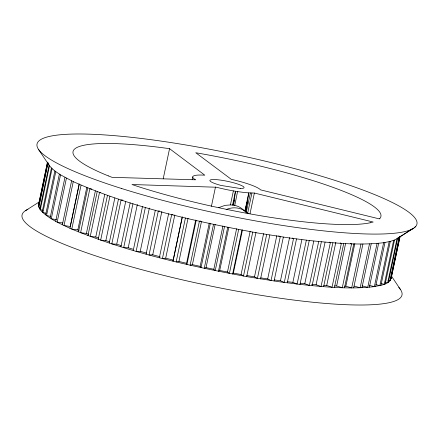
<?xml version="1.0" encoding="UTF-8"?>
<svg xmlns="http://www.w3.org/2000/svg" width="439" height="439" viewBox="0 0 439 439"><rect width="100%" height="100%" fill="white"/><g stroke="black" fill="none" stroke-linecap="round" stroke-linejoin="round"><path stroke-width="0.66" d="M243.788 210.33C241.093 207.466 237.439 205.825 233.619 205.106L235.48 191.25L233.383 190.899A34.955 5.526 11.9 0 1 216.394 187.233L131.974 184.523L136.425 186.01A157.321 24.88 11.9 0 0 370.17 222.782M245.61 212.141L248.787 192.864L254.373 193.039L373.172 222.019L370.165 222.782M182.295 216.839L173.004 261.123L182.256 217.217M245.368 211.79L247.36 201.506L244.918 211.088M391.259 277.662C389.821 284.9 380.009 285.207 374.374 286.612C349.642 289.575 324.64 286.914 299.991 284.412L279.78 281.838L247.898 276.822C188.199 265.886 128.462 252.37 72.161 229.268C61.965 224.609 51.374 220.065 42.89 212.553C40.432 210.347 37.661 207.021 38.835 203.493M234.761 205.414L237.543 191.574A34.955 5.526 11.9 0 0 248.787 192.864L244.896 211.077M38.599 204.695L47.489 162.101M38.391 149.26L49.486 165.794L40.306 209.721L42.94 210.292M49.486 165.794L52.049 168.625L42.89 212.553L46.177 213.228M38.698 204.179L47.533 162.271M38.72 206.528L47.972 162.622L38.824 207.082L40.783 207.537M39.828 209.096L49.08 165.185L48.334 163.725M42.182 211.889L51.434 167.978M45.629 214.863L54.88 170.958L52.049 168.625M54.88 170.958L55.786 171.654L46.534 215.565L50.452 216.312M50.123 218.013L59.375 174.102M55.786 171.654L60.533 174.837L51.281 218.748L56.499 219.67M55.693 221.311L64.945 177.4M66.415 178.179L57.163 222.09L62.909 223.028M62.354 224.746L71.606 180.835M60.533 174.837L73.264 181.636L64.012 225.547L70.218 226.469L79.19 183.892M69.966 228.285L79.218 184.375M81.039 185.192L71.787 229.103L77.829 229.904L79.02 230.404M77.829 229.904L86.801 187.327M78.482 231.913L87.734 188.002M88.683 234.322L86.406 233.427L95.378 190.85M87.943 235.6L97.195 191.689M98.512 238.015L95.768 236.994L104.74 194.417M98.215 239.321L107.467 195.415M109.904 196.266L100.652 240.177L105.854 240.588L109.547 241.829M105.854 240.588L114.826 198.011M109.218 243.063L118.47 199.152M122.898 200.107L121.06 200.003L111.802 243.914L116.719 244.194L125.691 201.611M120.906 246.795L130.158 202.884M132.946 203.729L123.694 247.64L128.215 247.777L132.973 249.215M128.215 247.777L137.33 204.53M133.237 250.482L142.488 206.577M145.386 207.411L136.134 251.322L140.239 251.322L146.708 253.138M140.239 251.322L149.353 208.075M146.077 254.121L155.329 210.21M163.209 178.788L169.558 148.673L161.42 147.586A157.321 24.88 11.9 0 0 108.274 175.869M159.533 210.983L158.303 211.033L149.051 254.944L152.739 254.801L161.848 211.554M168.609 213.771L159.357 257.677L160.065 256.738L152.739 254.801M172.999 214.451L171.698 214.561L162.446 258.472L165.695 258.192L174.81 214.945M192.183 179.688L192.748 177.01M185.428 217.985L176.176 261.891L178.942 261.474L186.57 263.285L186.921 264.437L196.173 220.532M178.942 261.474L188.057 218.232M186.57 263.285L195.684 220.038M200.519 220.998L199.388 221.272L190.131 265.183L192.403 264.635L201.512 221.388M211.422 206.286L215.489 186.992M210.276 223.703L201.024 267.614L200.14 266.352L209.255 223.111M213.502 224.411L204.245 268.322L206.034 267.636L213.815 269.272L215.22 270.627L224.477 226.716M206.034 267.636L215.143 224.389M213.815 269.272L222.93 226.03M218.693 207.669L224.944 205.375L230.426 204.925L233.383 190.899M227.715 227.369L218.457 271.275L219.719 270.468L227.484 271.999L229.394 273.426L238.646 229.52M230.426 204.925L232.571 205.057L235.48 191.25L237.543 191.574M219.719 270.468L228.834 227.221M227.484 271.999L236.599 228.757M241.884 230.135L232.632 274.04L233.367 273.113L242.476 229.871M247.563 213.694L251.92 193.023M250 213.782L254.373 193.039M252.738 232.121L243.486 276.032L241.066 274.523L250.181 231.282M256.003 232.319L246.691 276.603L246.894 275.566L254.499 276.844L257.408 278.425L266.665 234.514M254.499 276.844L263.609 233.603M260.541 278.93L269.793 235.019M278.617 235.847L280.291 236.654L271.039 280.559L267.691 278.946L276.8 235.699M274.095 281.009L283.347 237.098M292.451 238.053L293.537 238.531L284.285 282.442L280.477 280.773L289.592 237.532M287.271 282.837L296.523 238.931M306.362 240.155L297.11 284.066L292.868 282.359L301.84 239.782M299.991 284.412L309.243 240.506C333.898 243.003 358.899 245.659 383.642 242.707L390.287 241.417L394.963 239.848L413.675 228.236M318.692 241.521L309.363 285.421L304.792 283.698L313.764 241.121M312.118 285.679L321.37 241.768M311.608 284.346L316.096 284.746L325.069 242.169M323.631 286.672L332.883 242.762M323.773 285.328L326.715 285.504L335.83 242.262M334.469 287.38L343.721 243.475M334.606 285.91L336.653 285.992L345.625 243.415M344.56 286.179L345.85 286.206L354.822 243.623M353.68 287.874L362.932 243.969M361.983 287.682L371.24 243.771M369.38 287.205L378.643 243.299M383.642 242.707L374.374 286.612L369.21 285.355M344.505 287.786L353.79 243.892M360.984 243.996L351.688 287.891L345.85 286.206M369.495 243.864L360.156 287.748L354.075 286.091M377.063 243.436L367.734 287.325L362.076 285.866M375.669 286.393L384.987 242.504M389.184 241.686L379.856 285.58L375.96 284.686M380.953 285.301L390.287 241.417M385.212 283.94L394.513 240.045M388.339 282.293L397.635 238.399L399.117 237.109M399.133 237.609L389.98 280.845L388.021 280.472M390.287 280.373L399.485 237.153M391.149 278.211L400.061 236.319M393.651 240.38L384.306 284.269L381.019 283.556M391.045 278.727L400.11 236.166M246.103 212.926L250.4 192.962M245.138 211.406L247.36 201.506M232.571 205.057L232.988 205.073L234.3 200.025M397.383 238.564L413.308 228.137M414.411 227.413L415.546 226.672M397.635 238.399L397.026 238.794L387.714 282.694L385.069 282.156M25.325 210.764L39.933 201.506M232.988 205.073L233.619 205.106M100.718 192.661L99.488 192.54L90.236 236.451L95.768 236.994M309.243 240.506L289.032 237.927L257.15 232.911C194.625 221.223 131.656 207.515 73.264 181.636M300.1 283.193L304.792 283.698M91.778 189.066L89.836 188.841L80.584 232.747L86.406 233.427M287.21 281.673L292.868 282.359M280.477 280.773L274.435 279.928M267.691 278.946L260.865 277.876M241.066 274.523L233.367 273.113M200.14 266.352L192.403 264.635M173.185 260.08L165.695 258.192M350.322 243.436L351.584 243.826L342.288 287.721L336.653 285.992M116.719 244.194L121.23 245.62M340.165 242.965L341.361 243.354L332.032 287.238L326.715 285.504M329.118 242.147L330.375 242.586L321.063 286.469L316.096 284.746M108.285 175.874L112.016 177.334L195.531 179.803L195.152 179.584A34.955 5.526 11.9 0 1 203.553 175.112L204.81 175.183L169.558 148.673M391.352 275.933L400.609 289.74M398.744 287.413A194.142 30.708 11.9 0 1 206.028 285.081A194.142 30.708 11.9 0 1 27.931 209.376M226.134 209.568A20.973 19.684 -52.3 0 1 248.205 213.744M379.773 218.584L379.395 218.902L260.596 189.878A34.955 5.526 11.9 0 0 231.271 179.315L195.778 152.756L198.137 153.156A157.321 24.88 11.9 0 1 379.779 218.584M240.599 188.54L220.987 185.445L218.101 184.627A17.478 2.766 11.9 0 1 212.657 179.551A17.478 2.766 11.9 0 1 236.84 183.754A17.478 2.766 11.9 0 1 240.599 188.54M121.762 188.561A194.142 30.708 11.9 0 0 416.671 224.944A194.142 30.708 11.9 0 0 142.483 138.603A194.142 30.708 11.9 0 0 121.762 188.561"/></g></svg>
